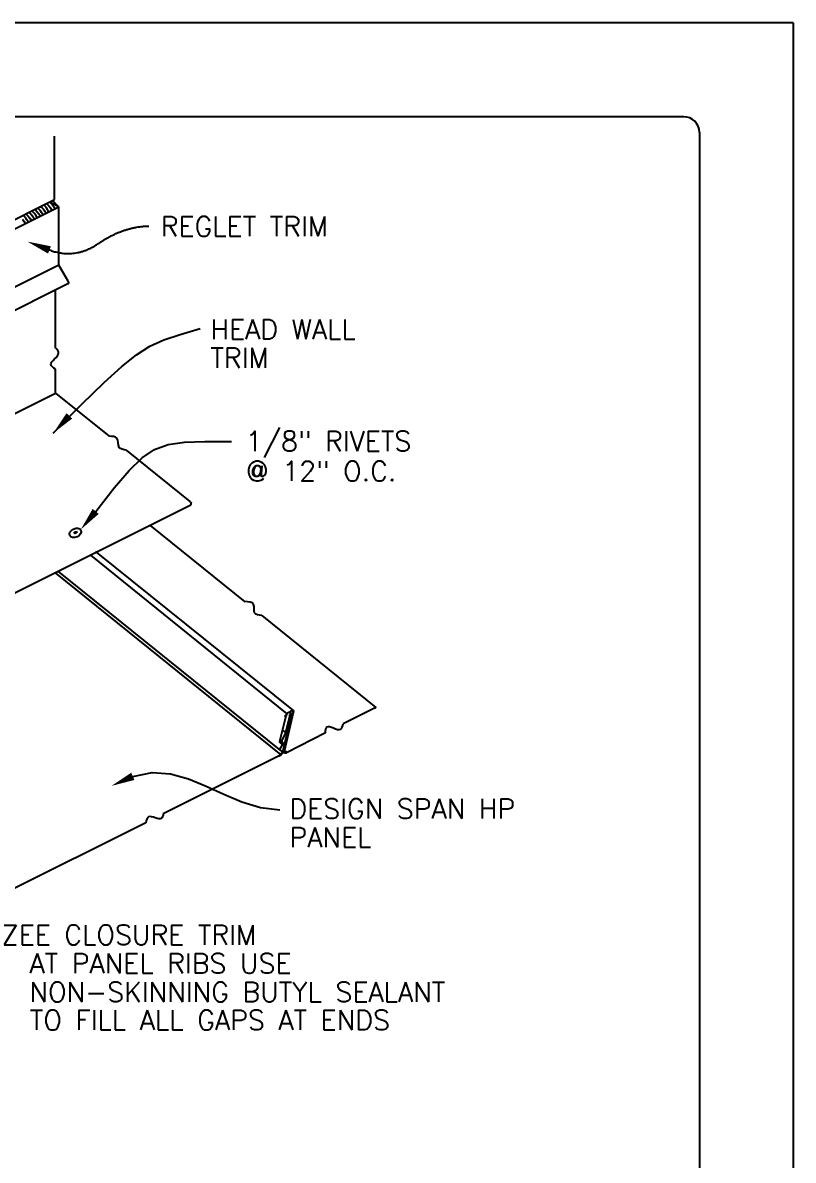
# Model space of a CAD drawing. Extents: x 100.7 to 109.2, y -38 to -27.
# Drawn here: x 106.078 to 109.154, y -31.538 to -26.997 of the extents above; entities that cross this region are included whole.
import ezdxf

# ---------------------------------------------------------------- set-up
doc = ezdxf.new("R2010")
doc.units = 0
doc.header["$LTSCALE"] = 0.5
doc.header["$MEASUREMENT"] = 0
for name, color, linetype in [('BORDER', 9, 'CONTINUOUS'), ('DIM', 4, 'CONTINUOUS'), ('DWG', 2, 'CONTINUOUS')]:
    doc.layers.add(name, color=color, linetype=linetype)
doc.styles.get("Standard").update_dxf_attribs({"font": 'romans.shx'})

msp = doc.modelspace()

# ---------------------------------------------------------------- linework, layer by layer
at = {"layer": 'BORDER'}
for p, q in [((109.154, -26.9972), (100.654, -26.9972)), ((109.154, -26.9972), (109.154, -37.9972)), ((108.7165, -27.3722), (101.279, -27.3722)), ((108.779, -27.4347), (108.779, -37.5597))]:
    msp.add_line(p, q, dxfattribs=at)
msp.add_arc((108.7165, -27.4347), 0.0625, 0, 90, dxfattribs=at)
at = {"layer": 'DIM', "color": 5}
for points, format in [([(106.1843, -27.9042, 0.015237), (106.2003, -27.9098, 0.026665), (106.2097, -27.9123, 0.00325), (106.2305, -27.9163, 0.015361), (106.2349, -27.917, 0.016435), (106.2473, -27.9182, 0.016224), (106.2599, -27.9185, 0.016544), (106.2724, -27.9181, 0.01657), (106.2848, -27.9168, 0.016076), (106.2973, -27.9146, 0.016335), (106.3094, -27.9117, 0.015119), (106.322, -27.9079, 0.015571), (106.3339, -27.9034, 0.01384), (106.3493, -27.8966, 0.022988), (106.3582, -27.8918, 0.003852), (106.3686, -27.8855, 0.002909), (106.3823, -27.8769, 0.003542), (106.3943, -27.8692, -0.007112), (106.4064, -27.8614, -0.012557), (106.4159, -27.8559, -0.008188), (106.4307, -27.8479, -0.008837), (106.4428, -27.842, -0.008639), (106.4553, -27.8364, -0.009205), (106.4675, -27.8314, -0.00904), (106.4801, -27.8269, -0.009491), (106.4925, -27.8229, -0.009369), (106.5051, -27.8193, -0.009678), (106.5176, -27.8163, -0.009604), (106.5304, -27.8137, -0.00975), (106.5335, -27.8132, -0.001393), (106.5558, -27.8102, -0.018044), (106.5648, -27.8093, -0.009722), (106.5815, -27.8086)], "xyb"), ([(106.0966, -27.8709, 0, 0.0313, 0), (106.1843, -27.9042, 0.0313, 0.0313, 0)], "xyseb"), ([(106.1995, -28.635, 0, 0.0313, 0), (106.2637, -28.5666, 0.0313, 0.0313, 0)], "xyseb"), ([(106.3093, -29.0204, 0, 0.0313, 0), (106.3688, -28.9479, 0.0313, 0.0313, 0)], "xyseb"), ([(106.4316, -30.0438, 0, 0.0313, 0), (106.5172, -30.0056, 0.0313, 0.0313, 0)], "xyseb")]:
    msp.add_lwpolyline(points, format=format, dxfattribs=at)
for points in [[(106.1995, -28.635), (106.3138, -28.5202), (106.4025, -28.4331), (106.4728, -28.3688), (106.5313, -28.3224), (106.585, -28.2889), (106.6408, -28.2635), (106.7056, -28.2412), (106.7861, -28.2173)], [(106.3688, -28.9479), (106.443, -28.8544), (106.5027, -28.7842), (106.5542, -28.734), (106.6038, -28.7006), (106.658, -28.6807), (106.723, -28.6711), (106.8052, -28.6684), (106.911, -28.6694)], [(106.5172, -30.0056), (106.5942, -29.9906), (106.668, -29.9958), (106.7397, -30.0157), (106.8104, -30.0447), (106.8811, -30.0772), (106.953, -30.1076), (107.0269, -30.1303), (107.1041, -30.1397)]]:
    msp.add_lwpolyline(points, dxfattribs=at)
at = {"layer": 'DWG'}
for p, q in [((106.2044, -27.7032), (106.2044, -27.4499)), ((105.2781, -28.2042), (106.2216, -27.7317)), ((105.4514, -28.0797), (106.2044, -27.7032)), ((106.2216, -27.9649), (106.2216, -27.7317)), ((106.2216, -27.9649), (105.2804, -28.4359)), ((106.2591, -28.0294), (106.2216, -27.9649)), ((106.2606, -28.0377), (105.3149, -28.5109)), ((106.2591, -28.0294), (106.2606, -28.0339)), ((106.2606, -28.0339), (106.2591, -28.0294)), ((106.2591, -28.0399), (106.2606, -28.0377)), ((106.2606, -28.0339), (106.2606, -28.0377)), ((106.2089, -28.2968), (106.2089, -28.0654)), ((106.2089, -28.4757), (106.2089, -28.3806)), ((104.9856, -29.0877), (106.2089, -28.4757)), ((106.2089, -28.4757), (106.4223, -28.6479)), ((106.4911, -28.7034), (106.7451, -28.9084)), ((105.5249, -29.5332), (106.7481, -28.9219)), ((106.7481, -28.9114), (106.7451, -28.9084)), ((106.7481, -28.9114), (106.7496, -28.9152)), ((106.7481, -28.9219), (106.7496, -28.9189)), ((106.7496, -28.9189), (106.7496, -28.9152)), ((106.5861, -29.0037), (106.9641, -29.3084)), ((106.3394, -29.1274), (106.3356, -29.1289)), ((106.3484, -29.1229), (107.1324, -29.7558)), ((106.3716, -29.1109), (106.3686, -29.1124)), ((107.1591, -29.7432), (106.3716, -29.1109)), ((106.2119, -29.1912), (106.2074, -29.1934)), ((106.2074, -29.1934), (107.1081, -29.9194)), ((106.2192, -29.1881), (107.1012, -29.8985)), ((107.0317, -29.3629), (107.4876, -29.7304)), ((107.1509, -29.7432), (107.1389, -29.7514)), ((107.1546, -29.7417), (107.1509, -29.7432)), ((107.1509, -29.7432), (107.1546, -29.7417)), ((107.1539, -29.7447), (107.1546, -29.7417)), ((107.1539, -29.7432), (107.1539, -29.7447)), ((107.1591, -29.7432), (107.1539, -29.7432)), ((107.1546, -29.7417), (107.1569, -29.7417)), ((107.1569, -29.7417), (107.1554, -29.7424)), ((107.1554, -29.7424), (107.1599, -29.7462)), ((107.1591, -29.7492), (107.1591, -29.7432)), ((107.1599, -29.7462), (107.1591, -29.7432)), ((107.4876, -29.7304), (107.3568, -29.7966)), ((107.4876, -29.7304), (107.4861, -29.7319)), ((107.4861, -29.7319), (107.4869, -29.7327)), ((107.4869, -29.7327), (107.4876, -29.7304)), ((107.1276, -29.7649), (107.1029, -29.8662)), ((107.1156, -29.9082), (107.1516, -29.7589)), ((107.1224, -29.9044), (107.1591, -29.7492)), ((107.1254, -29.7664), (107.1269, -29.7619)), ((107.1269, -29.7642), (107.1321, -29.7574)), ((107.1291, -29.7582), (107.1269, -29.7619)), ((107.1269, -29.7619), (107.1269, -29.7642)), ((107.1441, -29.7619), (107.1269, -29.8302)), ((107.1291, -29.7612), (107.1276, -29.7649)), ((107.1351, -29.7537), (107.1291, -29.7612)), ((107.1291, -29.7612), (107.1291, -29.7612)), ((107.1321, -29.7544), (107.1359, -29.7514)), ((107.1321, -29.7574), (107.1321, -29.7544)), ((107.1351, -29.7537), (107.1396, -29.7492)), ((107.1359, -29.7514), (107.1351, -29.7537)), ((107.1351, -29.7537), (107.1351, -29.7537)), ((107.1396, -29.7492), (107.1359, -29.7514)), ((107.1381, -29.7507), (107.1389, -29.7529)), ((107.1389, -29.7514), (107.1381, -29.7507)), ((107.1411, -29.7484), (107.1411, -29.7514)), ((107.1501, -29.7559), (107.1411, -29.7484)), ((107.1419, -29.7634), (107.1434, -29.7604)), ((107.1501, -29.7559), (107.1426, -29.7499)), ((107.1434, -29.7604), (107.1479, -29.7559)), ((107.1434, -29.7612), (107.1494, -29.7597)), ((107.1434, -29.7604), (107.1434, -29.7612)), ((107.1456, -29.7597), (107.1441, -29.7619)), ((107.1456, -29.7582), (107.1501, -29.7559)), ((107.1471, -29.7582), (107.1456, -29.7597)), ((107.1471, -29.7582), (107.1471, -29.7582)), ((107.1486, -29.7582), (107.1471, -29.7582)), ((107.1479, -29.7559), (107.1486, -29.7567)), ((107.1479, -29.7559), (107.1501, -29.7559)), ((107.1486, -29.7567), (107.1516, -29.7589)), ((107.1494, -29.7597), (107.1486, -29.7582)), ((107.1494, -29.7447), (107.1501, -29.7454)), ((107.1539, -29.7447), (107.1494, -29.7447)), ((107.1494, -29.7597), (107.1501, -29.7559)), ((107.1516, -29.7589), (107.1494, -29.7597)), ((107.1501, -29.7454), (107.1539, -29.7447)), ((107.1501, -29.7559), (107.1516, -29.7567)), ((107.1516, -29.7462), (107.1569, -29.7507)), ((107.1516, -29.7589), (107.1516, -29.7567)), ((107.1561, -29.7447), (107.1539, -29.7447)), ((107.1539, -29.7447), (107.1561, -29.7447)), ((107.1576, -29.7469), (107.1546, -29.7454)), ((107.1576, -29.7469), (107.1561, -29.7447)), ((107.1569, -29.7507), (107.1576, -29.7469)), ((107.1576, -29.7469), (107.1569, -29.7507)), ((107.1569, -29.7507), (107.1584, -29.7484)), ((107.1599, -29.7462), (107.1576, -29.7469)), ((107.1584, -29.7484), (107.1591, -29.7492)), ((107.1591, -29.7492), (107.1599, -29.7462)), ((107.1284, -29.8309), (107.1104, -29.8632)), ((107.1156, -29.8212), (107.1156, -29.8227)), ((107.1156, -29.8227), (107.1261, -29.8309)), ((107.1261, -29.8309), (107.1269, -29.8302)), ((107.1269, -29.8302), (107.1276, -29.8302)), ((107.1276, -29.8302), (107.1291, -29.8287)), ((107.1291, -29.8287), (107.1284, -29.8309)), ((107.2868, -29.8321), (107.1306, -29.9112)), ((107.1029, -29.8662), (107.1029, -29.8684)), ((107.1029, -29.8684), (107.1036, -29.8707)), ((107.1149, -29.8767), (107.1029, -29.8984)), ((107.1036, -29.8662), (107.1051, -29.8654)), ((107.1066, -29.8684), (107.1036, -29.8662)), ((107.1156, -29.8692), (107.1036, -29.8699)), ((107.1036, -29.8699), (107.1036, -29.8707)), ((107.1036, -29.8707), (107.1051, -29.8707)), ((107.1051, -29.8654), (107.1051, -29.8677)), ((107.1051, -29.8677), (107.1066, -29.8684)), ((107.1051, -29.8707), (107.1126, -29.8714)), ((107.1066, -29.8617), (107.1141, -29.8722)), ((107.1089, -29.8632), (107.1066, -29.8617)), ((107.1066, -29.8624), (107.1164, -29.8737)), ((107.1141, -29.8684), (107.1066, -29.8624)), ((107.1066, -29.8684), (107.1141, -29.8684)), ((107.1074, -29.8714), (107.1066, -29.8684)), ((107.1134, -29.8767), (107.1074, -29.8714)), ((107.1104, -29.8632), (107.1089, -29.8632)), ((107.1104, -29.8632), (107.1104, -29.8632)), ((107.1126, -29.8714), (107.1141, -29.8722)), ((107.1141, -29.8737), (107.1134, -29.8767)), ((107.1141, -29.8692), (107.1164, -29.8714)), ((107.1164, -29.8714), (107.1141, -29.8759)), ((107.1141, -29.8722), (107.1141, -29.8737)), ((107.1141, -29.8722), (107.1164, -29.8737)), ((107.1141, -29.8759), (107.1149, -29.8767)), ((107.1164, -29.8737), (107.1149, -29.8767)), ((107.1164, -29.8714), (107.1156, -29.8692)), ((107.1164, -29.8737), (107.1164, -29.8714)), ((107.1044, -29.9217), (106.6389, -30.1552)), ((107.1029, -29.8984), (107.1014, -29.8984)), ((107.1029, -29.8984), (107.1029, -29.8984)), ((107.1179, -29.9067), (107.1029, -29.9232)), ((107.1029, -29.9232), (107.1036, -29.9239)), ((107.1036, -29.9239), (107.1081, -29.9194)), ((107.1044, -29.8992), (107.1224, -29.9104)), ((107.1074, -29.9217), (107.1111, -29.9187)), ((107.1081, -29.9194), (107.1074, -29.9217)), ((107.1081, -29.9194), (107.1141, -29.9119)), ((107.1141, -29.9119), (107.1179, -29.9067)), ((107.1141, -29.9149), (107.1164, -29.9104)), ((107.1141, -29.9119), (107.1141, -29.9149)), ((107.1164, -29.9104), (107.1156, -29.9082)), ((107.1186, -29.9059), (107.1186, -29.9074)), ((107.1314, -29.9082), (107.1186, -29.9059)), ((107.1186, -29.9074), (107.1246, -29.9119)), ((107.1194, -29.9022), (107.1224, -29.9044)), ((107.1216, -29.9082), (107.1224, -29.9044)), ((107.1224, -29.9082), (107.1216, -29.9082)), ((107.1224, -29.9044), (107.1231, -29.9029)), ((107.1246, -29.9067), (107.1224, -29.9104)), ((107.1276, -29.9119), (107.1224, -29.9082)), ((107.1224, -29.9104), (107.1246, -29.9119)), ((107.1231, -29.9029), (107.1246, -29.9037)), ((107.1231, -29.9067), (107.1254, -29.9089)), ((107.1231, -29.9112), (107.1231, -29.9067)), ((107.1246, -29.9119), (107.1231, -29.9112)), ((107.1246, -29.9037), (107.1246, -29.9067)), ((107.1246, -29.9119), (107.1276, -29.9119)), ((107.1254, -29.9074), (107.1276, -29.9119)), ((107.1276, -29.9097), (107.1254, -29.9074)), ((107.1254, -29.9089), (107.1276, -29.9097)), ((107.1276, -29.9097), (107.1314, -29.9082)), ((107.1291, -29.9097), (107.1276, -29.9097)), ((107.1276, -29.9119), (107.1306, -29.9112)), ((107.1306, -29.9112), (107.1291, -29.9097)), ((106.5685, -30.1905), (106.0011, -30.4752))]:
    msp.add_line(p, q, dxfattribs=at)
at = {"layer": 'DWG', "color": 46}
for p, q in [((106.1264, -27.7429), (106.1286, -27.7444)), ((106.1286, -27.7444), (106.1354, -27.7519)), ((106.1466, -27.7459), (106.1384, -27.7377)), ((106.1496, -27.7317), (106.1519, -27.7332)), ((106.1519, -27.7332), (106.1586, -27.7399)), ((106.1586, -27.7399), (106.1646, -27.7482)), ((106.1639, -27.7272), (106.1616, -27.7257)), ((106.1706, -27.7339), (106.1639, -27.7272)), ((106.1766, -27.7422), (106.1706, -27.7339)), ((106.1736, -27.7197), (106.1819, -27.7279)), ((106.1811, -27.7512), (106.1766, -27.7422)), ((106.1819, -27.7279), (106.1879, -27.7362)), ((106.1871, -27.7152), (106.1849, -27.7137)), ((106.2216, -27.7317), (106.1849, -27.7137)), ((106.1939, -27.7219), (106.1871, -27.7152)), ((106.1879, -27.7362), (106.1931, -27.7452)), ((106.1999, -27.7302), (106.1939, -27.7219)), ((106.1969, -27.7077), (106.1991, -27.7092)), ((106.1991, -27.7092), (106.2059, -27.7167)), ((106.2051, -27.7392), (106.1999, -27.7302)), ((106.2059, -27.7167), (106.2119, -27.7242)), ((106.2119, -27.7242), (106.2171, -27.7332)), ((106.0761, -27.7812), (106.0821, -27.7894)), ((106.0814, -27.7684), (106.0791, -27.7669)), ((106.0881, -27.7752), (106.0814, -27.7684)), ((106.0821, -27.7894), (106.0874, -27.7984)), ((106.0941, -27.7834), (106.0881, -27.7752)), ((106.0911, -27.7609), (106.0994, -27.7692)), ((106.0994, -27.7924), (106.0941, -27.7834)), ((106.0994, -27.7692), (106.1061, -27.7774)), ((106.1114, -27.7632), (106.1031, -27.7549)), ((106.1061, -27.7774), (106.1106, -27.7864)), ((106.1174, -27.7714), (106.1114, -27.7632)), ((106.1166, -27.7504), (106.1144, -27.7489)), ((106.1234, -27.7572), (106.1166, -27.7504)), ((106.1226, -27.7804), (106.1174, -27.7714)), ((106.1294, -27.7654), (106.1234, -27.7572)), ((106.1346, -27.7744), (106.1294, -27.7654)), ((106.1354, -27.7519), (106.1414, -27.7594)), ((106.1414, -27.7594), (106.1459, -27.7684)), ((106.1526, -27.7542), (106.1466, -27.7459)), ((106.1579, -27.7632), (106.1526, -27.7542)), ((106.1646, -27.7482), (106.1699, -27.7572))]:
    msp.add_line(p, q, dxfattribs=at)
msp.add_ellipse((106.2874, -29.0338), major_axis=(-0.0224, -0.0109), ratio=0.687112, dxfattribs=at)
msp.add_ellipse((106.2883, -29.0323), major_axis=(0.00482, 0.00252), ratio=0.478573, start_param=-3.141592653589793, end_param=3.141592653589793, dxfattribs=at)
at = {"layer": 'DWG'}
for points in [[(106.2089, -28.3806), (106.1898, -28.3615), (106.221, -28.3152), (106.2089, -28.2955)], [(106.4911, -28.7034), (106.4631, -28.6924), (106.4537, -28.6561), (106.4223, -28.6479)], [(107.0324, -29.3629), (107.0031, -29.3534), (106.9994, -29.3191), (106.9641, -29.3082)], [(107.2868, -29.8321), (107.2917, -29.8078), (107.3473, -29.8176), (107.3568, -29.7966)], [(106.6389, -30.1552), (106.6315, -30.1733), (106.5803, -30.167), (106.5685, -30.1905)]]:
    msp.add_spline(points, degree=3, dxfattribs=at)

# ---------------------------------------------------------------- texts
at = {"layer": 'DIM'}
for s, p in [('REGLET TRIM', (106.6283, -27.8496)), ('HEAD WALL', (106.8268, -28.2603)), ('TRIM', (106.8268, -28.3742)), ('1/8" RIVETS', (106.9673, -28.7069)), ('@ 12" O.C.', (106.9686, -28.8263)), ('DESIGN SPAN HP', (107.1424, -30.1744)), ('PANEL', (107.1424, -30.2883)), ('ZEE CLOSURE TRIM', (105.9938, -30.678)), ('AT PANEL RIBS USE ', (106.1042, -30.7918)), ('NON-SKINNING BUTYL SEALANT', (106.1042, -30.9057)), ('TO FILL ALL GAPS AT ENDS', (106.1058, -31.0181))]:
    msp.add_text(s, height=0.07875, dxfattribs=at).set_placement(p)

doc.saveas('drawing.dxf')
